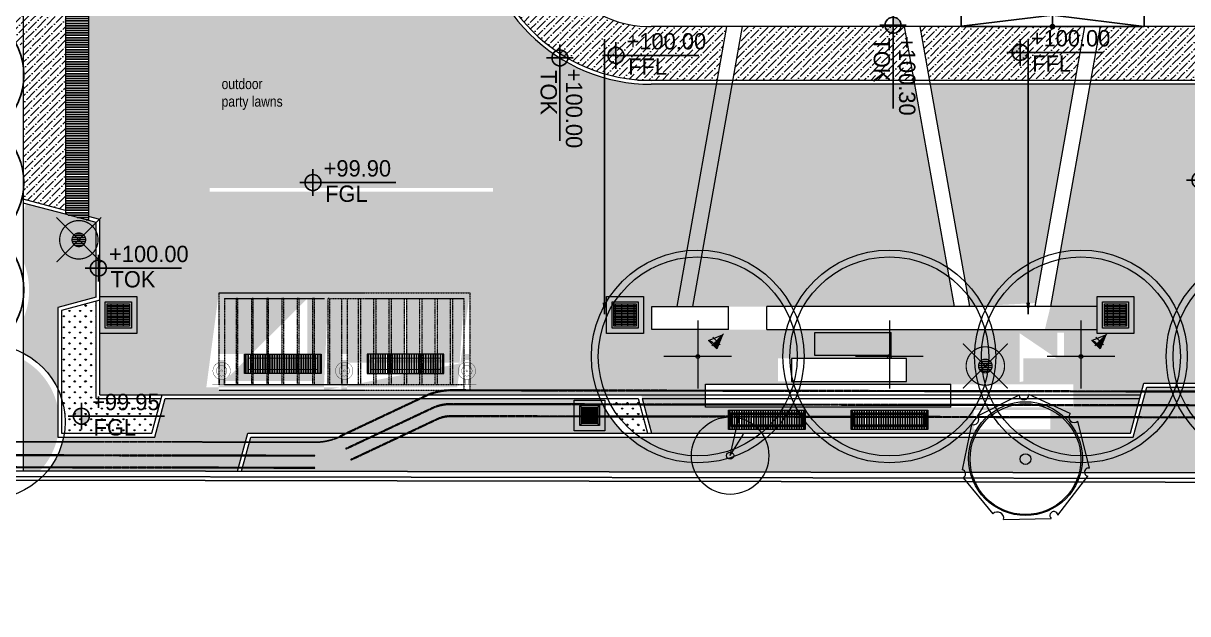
# Model space of a CAD drawing. Header units: millimetres. Extents: x 7964926 to 16080295, y -6277184 to -2986664.
# Drawn here: x 8175355 to 8205747, y -3118443 to -3103046 of the extents above; entities that cross this region are included whole.
import ezdxf

# ---------------------------------------------------------------- set-up
doc = ezdxf.new("R2010")
doc.units = ezdxf.units.MM
doc.header["$LTSCALE"] = 2000
doc.header["$MEASUREMENT"] = 0
for name, pattern in [('( Hidden )', [0.375, 0.25, -0.125]), ('1', [0, 0, 0]), ('HIDDEN', [0.375, 0.25, -0.125])]:
    doc.linetypes.add(name, pattern=pattern)
for name, color, linetype in [('a-ele 1', 8, 'Continuous'), ('a-furniture', 37, 'Continuous'), ('a-hatch', 8, 'Continuous'), ('a-stair', 1, 'Continuous'), ('E-TRANCH', 8, 'Continuous'), ('L - proposed trees', 74, 'Continuous'), ('L-FL', 7, 'Continuous')]:
    doc.layers.add(name, color=color, linetype=linetype)
for name, color, linetype, lineweight in [('L - paving', 9, 'Continuous', 5), ('L- existing trees', 76, 'Continuous', 18), ('L-CHAMBERS', 50, 'Continuous', 5), ('L-compound wall', 7, 'Continuous', 20), ('L-ELE 2', 30, 'Continuous', 15), ('L-ELE 4', 27, 'Continuous', 9), ('L-HIDDEN', 5, 'HIDDEN', 9), ('L-lights', 213, 'Continuous', 0), ('L-Paver 400x400', 250, '1', 13), ('L-SHRUBS', 96, 'Continuous', 18), ('L-TEXT', 7, 'Continuous', 20), ('L-WALL-FINAL', 7, 'Continuous', 30)]:
    doc.layers.add(name, color=color, linetype=linetype, lineweight=lineweight)
doc.styles.add('Arial narrow', font='ARIALN.TTF')
doc.styles.add('Century Gothic', font='GOTHIC.TTF')
doc.styles.add('romans', font='romans.shx', dxfattribs={"width": 0.75})
doc.styles.get("Standard").update_dxf_attribs({"font": 'romans.shx', "width": 0.75})
doc.dimstyles.new('PS$ 200', dxfattribs={"dimscale": 0, "dimtxt": 400, "dimasz": 300, "dimexe": 25, "dimexo": 10, "dimgap": 25, "dimtad": 1, "dimdec": 0, "dimrnd": 25, "dimzin": 0, "dimdsep": 46, "dimtxsty": 'romans', "dimcen": 0.09, "dimclrd": 253, "dimclre": 253, "dimclrt": 4, "dimadec": 3, "dimazin": 0, "dimtfac": 1, "dimtdec": 0, "dimtix": 1, "dimtmove": 1, "dimatfit": 3, "dimfxl": 1, "dimtolj": 1, "dimtzin": 0, "dimarcsym": 0})
pattern_1 = [(90, (0.1326889004558325, -9.601470082998276e-06), (-141.4213562, 141.4213562), [37.5, -245.3427126]), (45, (0.1326889004558325, -9.601470082998276e-06), (-141.4213562373095, 141.4213562373095), [37.5, -162.5]), (135, (0.1326889004558325, -9.601470082998276e-06), (-141.4213562373095, -141.4213562373095), [37.5, -162.5])]

# ---------------------------------------------------------------- blocks, each defined once
blk = doc.blocks.new('tree4 cg')
at = {"layer": 'L- existing trees'}
for p, q in [((-1329.067826276645, 1981.527579635615), (-1329.067826276645, 998.3188794304151)), ((-838.266431314405, 1461.837152149645), (-1819.869221238885, 1461.837152149645))]:
    blk.add_line(p, q, dxfattribs=at)
for centre, radius in [((-1329.442290809937, 1462.50471057964), 1542.0534387819), ((-1329.442290809937, 1462.50471057964), 1442.0534387819), ((-1329.067826276645, 1461.837152149645), 28.0860773833156)]:
    blk.add_circle(centre, radius, dxfattribs=at)
blk = doc.blocks.new('ertrt')
at = {"layer": 'L- existing trees', "color": 76, "lineweight": 5, "ltscale": 100}
for q in [(0.06719780142966947, 0.2962237633664886), (0.1037855794874414, 0.168169773592127)]:
    blk.add_line((1.77635683940025e-15, 8.881784197001252e-16), q, dxfattribs=at)
blk.add_circle((1.77635683940025e-15, 8.881784197001252e-16), 0.3037500000000001, dxfattribs=at)
at = {"layer": 'L- existing trees', "color": 42, "lineweight": 5, "ltscale": 100}
blk.add_circle((1.77635683940025e-15, 8.881784197001252e-16), 0.02806585742770773, dxfattribs=at)
blk = doc.blocks.new('tr2')
at = {"layer": 'L- existing trees', "color": 76}
for p, q in [((401995.1970289661, 55147.29130964103), (400960.7006910057, 54626.40764649663)), ((403263.7816156529, 54690.18554446454), (402235.3745674741, 55163.25570736275)), ((400814.9449336002, 54421.02905581627), (400578.8632958847, 53295.43214612216)), ((403744.2692394703, 53336.94819632843), (403456.702750566, 54501.69001496939)), ((400607.1498323255, 53098.26813930003), (401347.3135216238, 52203.02335924048)), ((402961.9934744061, 52168.2400862447), (403708.2987558024, 53138.74957791744)), ((401612.4421090515, 52063.10235540897), (402793.8304704772, 52083.96132495875))]:
    blk.add_line(p, q, dxfattribs=at)
for centre, radius in [((402155.7963706033, 53573.99469096489), 1413.501170714967), ((402155.5959569322, 53561.46897274249), 1377.023323899355), ((402155.5959569322, 53561.46897274249), 133.1154807850538)]:
    blk.add_circle(centre, radius, dxfattribs=at)
for centre, radius, start, end in [((402115.1476864221, 55157.30134670249), 120.3664746858054, 184.7695974003759, 2.836446390651354), ((400862.2929687702, 54541.84291974862), 129.7606572298454, 248.5997663942221, 40.67641135799115), ((403367.6698393328, 54603.54144847011), 135.2788720903965, 140.1718574198862, 311.1576893533137), ((400565.1585601621, 53192.85839501139), 103.4880067171258, 293.9351704157939, 82.38978340410885), ((403723.2551257618, 53238.3983010356), 100.7652468098838, 77.96245338531429, 261.4649254273576), ((401457.9823566428, 52091.57089745164), 157.0642556686082, 349.5570884024449, 134.7976733560101), ((402861.5586874661, 52158.733162347), 100.8842023398118, 5.407643402265633, 227.8299614077352)]:
    blk.add_arc(centre, radius, start, end, dxfattribs=at)
blk = doc.blocks.new('tree14 pp')
at = {"layer": 'L - proposed trees', "ltscale": 2000}
for radius in [1275.302534825622, 143.4666385081149]:
    blk.add_circle((-1172.818588513415, 1330.713593520573), radius, dxfattribs=at)
blk = doc.blocks.new('CLUB HOUSE')
at = {"layer": 'a-ele 1', "linetype": 'HIDDEN', "ltscale": 1000}
for p, q in [((8222563.221855779, -3218767.365667228), (8222563.221855779, -3220267.365667223)), ((8227338.221855779, -3218767.365667212), (8227338.221855779, -3220267.365667212)), ((8222563.221855779, -3220267.365667223), (8227338.221855779, -3220267.365667223))]:
    blk.add_line(p, q, dxfattribs=at)
at = {"layer": 'a-stair'}
for p, q in [((8224945.006790006, -3219967.365667224), (8222495.108080599, -3220267.365667223)), ((8227338.221855779, -3220267.365667212), (8224945.006790006, -3219967.365667224)), ((8224945.006790006, -3220267.365667224), (8224945.006790006, -3219967.365667224))]:
    blk.add_line(p, q, dxfattribs=at)
at = {"layer": 'a-stair', "const_width": 75}
blk.add_lwpolyline([(8224912.530837364, -3220286.115667223, 1), (8224977.482742648, -3220248.615667224, 1)], format="xyb", close=True, dxfattribs=at)
blk = doc.blocks.new('finish lvl')
h = blk.add_hatch(color=256)
edge = h.paths.add_edge_path()
edge.add_ellipse((0.03779312691722225, 0.003030802937928456), major_axis=(-0.030468540123942, 0.030468540123942), ratio=0.9999999999984531, start_angle=-45.0000000000443, end_angle=45.00000000010281)
edge.add_line((-0.005295895751714852, 0.003030802937701083), (0.03779312691722236, 0.003030802937701083))
edge.add_line((0.03779312691722225, 0.003030802937928456), (0.03779312691722225, 0.04611982560686556))
edge = h.paths.add_edge_path()
edge.add_ellipse((0.03779312691722225, 0.003030802937928456), major_axis=(-0.030468540123909, 0.030468540123909), ratio=0.9999999999995983, start_angle=134.9999999999885, end_angle=224.999999999953)
edge.add_line((0.0808821495866141, 0.003030802938383204), (0.03779312691767689, 0.003030802938383204))
edge.add_line((0.03779312691722225, 0.003030802937928456), (0.03779312691722225, -0.04005821973088135))
for p, q in [((0.03779312691676751, 0.07484584072017242), (0.03779312691722225, -0.06878423484386076)), ((-0.03402191086343009, 0.00303080293815583), (0.4857257542894331, 0.003030802937473709))]:
    blk.add_line(p, q)
blk.add_ellipse((0.037793126917677, 0.00303080293815583), major_axis=(-0.030468540123953, 0.030468540123953), ratio=0.9999999999978331, start_param=1.570796326794534, end_param=7.85398163397412)
at = {"layer": 'L-FL'}
for tag, p in [('%%P0.00', (0.1256311287966128, 0.03566715156830469)), ('FIN.LVL.', (0.1074625354408454, -0.1030079454646966))]:
    blk.add_attdef(tag, p, '', height=0.08000000000000004, dxfattribs=at)
blk = doc.blocks.new('cb 1')
at = {"layer": 'L-Paver 400x400', "true_color": 0x636466}
h = blk.add_hatch(dxfattribs=at)
h.set_pattern_fill('GRATE', color=251, scale=1300)
h.set_pattern_definition([(0, (0, 0), (0, 40.625), []), (90, (0, 0), (-162.5, 9.950255243072245e-15), [])])
h.paths.add_polyline_path([(8080577.548487278, -3139539.649760513), (8079997.548487278, -3139539.649760513), (8079997.548487278, -3140119.649760513), (8080577.548487278, -3140119.649760513)])
at = {"layer": 'L-CHAMBERS', "color": 8}
blk.add_lwpolyline([(8079807.548487278, -3140309.649760513), (8080767.548487278, -3140309.649760513), (8080767.548487278, -3139349.649760513), (8079807.548487278, -3139349.649760513)], close=True, dxfattribs=at)
at = {"layer": 'L-CHAMBERS', "color": 37}
for points in [[(8079947.548487278, -3140169.649760513), (8080627.548487278, -3140169.649760513), (8080627.548487278, -3139489.649760513), (8079947.548487278, -3139489.649760513)], [(8079997.548487278, -3140119.649760513), (8080577.548487278, -3140119.649760513), (8080577.548487278, -3139539.649760513), (8079997.548487278, -3139539.649760513)]]:
    blk.add_lwpolyline(points, close=True, dxfattribs=at)
blk = doc.blocks.new('CHAMBERS')
at = {"layer": 'L-Paver 400x400', "true_color": 0x636466}
h = blk.add_hatch(dxfattribs=at)
h.set_pattern_fill('ANSI32', color=251, scale=135, angle=315)
h.set_pattern_definition([(0, (0.4799343226477504, 1.417475164402276), (1.4210854715202e-14, 50.62500000000001), []), (0, (17.35493429470807, -15.45752480719239), (1.4210854715202e-14, 50.62500000000001), [])])
h.paths.add_polyline_path([(7999084.227367846, -3148057.704323237), (7998664.227367677, -3148057.704323237), (7998664.227367676, -3148477.704323041), (7999084.227367845, -3148477.704323041)])
at = {"layer": 'L-CHAMBERS', "color": 42}
for points in [[(7999274.227367846, -3148667.704323237), (7998474.227367848, -3148667.704323237), (7998474.227367848, -3147867.704323237), (7999274.227367846, -3147867.704323237)], [(7999134.227367846, -3148527.704323237), (7998614.227367848, -3148527.704323237), (7998614.227367848, -3148007.704323237), (7999134.227367846, -3148007.704323237)], [(7999084.227367846, -3148477.704323237), (7998664.227367848, -3148477.704323237), (7998664.227367848, -3148057.704323237), (7999084.227367846, -3148057.704323237)]]:
    blk.add_lwpolyline(points, close=True, dxfattribs=at)
at = {"layer": 'L-Paver 400x400', "color": 251, "linetype": '( Hidden )', "ltscale": 0.005, "true_color": 0x636466}
for p, q in [((7998614.227367848, -3148007.704323238), (7999134.227367847, -3148527.704323237)), ((7998614.227367847, -3148527.704323237), (7999134.227367847, -3148007.704323237))]:
    blk.add_line(p, q, dxfattribs=at)
blk = doc.blocks.new('Up Down Lighter')
at = {"layer": 'L-lights', "const_width": 4.026690103451473}
for points in [[(62740.89469217345, 96469.9846014317, 1), (62587.55728684528, 96640.51634210645, 1)], [(62671.8928597761, 96546.72388473549, 1), (62656.55911924264, 96563.77705880298, 1)]]:
    blk.add_lwpolyline(points, format="xyb", close=True, dxfattribs=at)
blk.add_lwpolyline([(62710.2272111076, 96504.09094956673, 1), (62618.22476791077, 96606.40999397213, 1), (62710.2272111076, 96504.09094956706)], format="xyb", dxfattribs=at)
for points in [[(62641.29273102956, 96442.90090893999), (62641.29273102956, 96371.78440374228), (62687.15924798918, 96371.78440393113), (62687.15924798918, 96442.90090893999)], [(62787.52985281354, 96371.78440383708), (62540.92212620521, 96371.78440383708)]]:
    blk.add_lwpolyline(points, dxfattribs=at)
blk = doc.blocks.new('PL')
at = {"layer": 'L-lights'}
h = blk.add_hatch(dxfattribs=at)
h.set_pattern_fill('ANSI31', color=256, scale=32.5, style=0)
h.set_pattern_definition([(45, (5.943405767538934e-11, 1.438422714272747e-11), (-72.96458098368686, 72.96458098368687), [])])
edge = h.paths.add_edge_path()
edge.add_arc((-1.980708930204855e-10, -4.792233276873503e-11), 358.6952379030135, 89.65216382012761, 276.0669623147895)
edge.add_arc((-2.005542398819671e-10, -4.804645570288812e-11), 358.6952379030137, 276.0669623147899, 449.6521638201272)
at = {"layer": 'L-lights', "const_width": 65}
for points in [[(1.270153404675511e-09, -1658.684768646848), (1.270153404675511e-09, 1658.684768646877)], [(1658.676649893507, -2.17758473526645), (-1658.692887400218, -2.17758473526645)]]:
    blk.add_lwpolyline(points, dxfattribs=at)
for points in [[(6.123636782694438, 1008.676649893462, 1.057607136263516), (106.6097079497425, -1003.045588763812, 0.9455306849885294)], [(2.177584735642948, 358.6886279476718, 1.057607136266735), (37.91075155247358, -356.686204682835, 0.945530684985646)]]:
    blk.add_lwpolyline(points, format="xyb", close=True, dxfattribs=at)
blk = doc.blocks.new('Shrub uplighter')
h = blk.add_hatch()
h.set_pattern_fill('ANSI31', color=256, scale=344.25, style=0)
h.set_pattern_definition([(44.99999999999999, (-3501134.187699043, -320471.3522648592), (-30.42768867793362, 30.42768867793361), [])])
edge = h.paths.add_edge_path()
edge.add_arc((1744.763391786627, 4.282545072711552e-09), 876.1540613691562, 153.0888804992076, 180.0000000001304)
edge.add_line((868.609330417471, 2.288954013225171e-09), (27.40169122575753, 5.809119799884426e-11))
edge.add_line((27.40169122575742, 5.809119799884388e-11), (963.4883096059559, 396.5541390786807))
for points in [[(-66.92863081881771, -1.823646492346899e-10), (1057.818631651814, 2.342421746717416e-09)], [(608.3609599826362, -354.7086354467119), (608.3609599826362, 354.7086354491955)], [(963.4883096078796, -399.2678857814941), (963.4883096059559, 396.554139078832)]]:
    blk.add_lwpolyline(points)
blk.add_lwpolyline([(27.40169122575742, 5.809119799884389e-11), (963.4883096065972, 396.5541390789522), (963.4883096078796, -399.2678857816143)], close=True)
blk.add_arc((1744.763391786627, 4.282726276050324e-09), 876.1540613691557, 153.0888804991918, 206.9111195010852)

msp = doc.modelspace()

# ---------------------------------------------------------------- hatches: boundary and pattern name
at = {"layer": 'a-hatch'}
h = msp.add_hatch(dxfattribs=at)
h.set_pattern_fill('ANSI31', color=8, scale=500, angle=-45.00000000000001)
h.set_pattern_definition([(360, (11327940.34828557, 5022452.947272865), (2.213920477840794e-14, 62.5), [])])
h.paths.add_polyline_path([(8176455.38182855, -3101074.5858269), (8176455.38182855, -3108027.832516614), (8177055.381828552, -3108188.602032071), (8177055.38182855, -3100913.816311444)])
h = msp.add_hatch(dxfattribs=at)
h.set_pattern_fill('ANSI31', color=8, scale=500, angle=45)
h.set_pattern_definition([(90, (54916.19533394277, 39208.9130957094), (-62.5, 1.06581410364015e-14), [])])
h.paths.add_polyline_path([(8181132.744638879, -3112176.053361309), (8183132.744638879, -3112176.053361309), (8183132.744638879, -3111676.053361309), (8181132.744638879, -3111676.053361309)])
h = msp.add_hatch(dxfattribs=at)
h.set_pattern_fill('ANSI31', color=8, scale=500, angle=45)
h.set_pattern_definition([(90, (58116.19533394277, 39208.9130957094), (-62.5, 1.06581410364015e-14), [])])
h.paths.add_polyline_path([(8184332.744638879, -3112176.053361309), (8186332.744638879, -3112176.053361309), (8186332.744638879, -3111676.053361309), (8184332.744638879, -3111676.053361309)])
h = msp.add_hatch(dxfattribs=at)
h.set_pattern_fill('ANSI31', color=8, scale=500, angle=45)
h.set_pattern_definition([(90, (67543.90235054214, 37749.84798341012), (-62.5, 1.06581410364015e-14), [])])
h.paths.add_polyline_path([(8193760.451655479, -3113635.118473609), (8195760.451655479, -3113635.118473609), (8195760.451655479, -3113135.118473609), (8193760.451655479, -3113135.118473609)])
h = msp.add_hatch(dxfattribs=at)
h.set_pattern_fill('ANSI31', color=8, scale=500, angle=45)
h.set_pattern_definition([(90, (70743.90235054214, 37749.84798341012), (-62.5, 1.06581410364015e-14), [])])
h.paths.add_polyline_path([(8196960.451655479, -3113635.118473609), (8198960.451655479, -3113635.118473609), (8198960.451655479, -3113135.118473609), (8196960.451655479, -3113135.118473609)])
at = {"layer": 'L - paving'}
h = msp.add_hatch(dxfattribs=at)
h.set_pattern_fill('ANSI36', color=37, scale=1000)
h.set_pattern_definition([(45, (0.1326889004558325, -9.601470082998276e-06), (66.29126073623884, 243.0679560328757), [312.5, -62.5, 0, -62.5])])
edge = h.paths.add_edge_path()
edge.add_line((8188746.909557495, -3100153.136749207), (8188746.909557496, -3098477.335710909))
edge.add_line((8188746.909557497, -3098477.33571091), (8187346.909557498, -3098477.33571091))
edge.add_line((8187346.909557499, -3098477.33571091), (8187346.909557497, -3100135.154222928))
edge.add_arc((8191746.909557495, -3100135.154222933), 4400, 179.9999999999333, 270.0000309019005)
edge.add_line((8191746.911930591, -3104535.154222933), (8193464.465583718, -3104535.153296588))
edge.add_line((8193464.465583719, -3104535.153296587), (8193714.655300653, -3103128.440115636))
edge.add_line((8193714.655300653, -3103128.440115636), (8191746.849095762, -3103133.510501121))
edge.add_arc((8191746.845358539, -3100133.510501124), 2999.999999999534, 180.3748364014145, 270.00007137569025, ccw=False)
h = msp.add_hatch(dxfattribs=at)
h.set_pattern_fill('ANSI36', color=256, scale=1000)
h.set_pattern_definition([(45, (0.2591901458799839, 0.0002133408561348915), (66.29126073623884, 243.0679560328757), [312.5, -62.5, 0, -62.5])])
h.paths.add_polyline_path([(8170336.253626464, -3102409.965068453), (8170336.253626466, -3103609.965068459), (8175355.381828494, -3103609.965068462), (8175355.381828554, -3107629.560786898), (8176455.381828548, -3107924.30489857), (8176455.38182855, -3101178.113444948), (8175355.381828552, -3101472.857556618), (8175355.381828554, -3102409.965068453)])
h = msp.add_hatch(dxfattribs=at)
h.set_pattern_fill('ANSI36', color=37, scale=1000)
h.set_pattern_definition([(45, (3250.98385726288, -21112.888191042), (66.29126073623884, 243.0679560328757), [312.5, -62.5, 0, -62.5])])
h.paths.add_polyline_path([(8198349.899126731, -3103133.509624635), (8194149.441153888, -3103133.510501132), (8193870.74278591, -3104535.153077465), (8198599.186874013, -3104535.151403713)])
h = msp.add_hatch(dxfattribs=at)
h.set_pattern_fill('ANSI36', color=37, scale=1000)
h.set_pattern_definition([(45, (4700.768463132903, -21112.88653262937), (66.29126073623884, 243.0679560328757), [312.5, -62.5, 0, -62.5])])
h.paths.add_polyline_path([(8203049.900799189, -3103133.507966223), (8198756.176445838, -3103133.510501121), (8199005.463842375, -3104535.150308105), (8202807.73002878, -3104535.148257392)])
h = msp.add_hatch(dxfattribs=at)
h.set_pattern_fill('ANSI36', color=37, scale=1000)
h.set_pattern_definition([(45, (12650.98364351224, -21112.88312124694), (66.29126073623884, 243.0679560328757), [312.5, -62.5, 0, -62.5])])
h.paths.add_polyline_path([(8207749.898912981, -3103133.504554841), (8203456.1784252, -3103133.510501121), (8203214.007242924, -3104535.148038271), (8207999.186660262, -3104535.146333917)])
at = {"layer": 'L-SHRUBS', "true_color": 0x58ba48}
h = msp.add_hatch(dxfattribs=at)
h.set_pattern_fill('GRASS', color=85, scale=500)
h.set_pattern_definition([(90, (0, 0), (-353.5533905, 353.5533905), [93.75, -613.3567814999999]), (45, (0, 0), (-353.5533905932738, 353.5533905932738), [93.75, -406.25]), (135, (0, 0), (-353.5533905932738, -353.5533905932737), [93.75, -406.25])])
edge = h.paths.add_edge_path()
edge.add_line((8187246.909557495, -3100135.154222927), (8187246.909557497, -3098477.335710909))
edge.add_line((8187246.909557499, -3098477.33571091), (8181946.909557497, -3098477.335710911))
edge.add_line((8181946.909557495, -3098477.33571091), (8181946.909557503, -3092105.85831677))
edge.add_line((8181946.909557503, -3092105.858316771), (8176355.255327305, -3092105.858316766))
edge.add_line((8176355.255327307, -3092105.858316765), (8176355.255327307, -3093345.078489554))
edge.add_line((8176355.255327307, -3093345.078489554), (8177355.255327308, -3093613.02768199))
edge.add_line((8177355.255327307, -3093613.02768199), (8177355.255327306, -3099162.397911606))
edge.add_line((8177355.255327307, -3099162.397911605), (8177355.255327304, -3100936.959394699))
edge.add_line((8177355.255327303, -3100936.9593947), (8177055.38182855, -3101017.310256521))
edge.add_line((8177055.38182855, -3101017.310256521), (8177055.381828552, -3108085.07441403))
edge.add_line((8177055.381828552, -3108085.07441403), (8177355.381828551, -3108165.459171759))
edge.add_line((8177355.38182855, -3108165.45917176), (8177355.381828553, -3112735.118362139))
edge.add_line((8177355.381828554, -3112735.118362138), (8191483.451933892, -3112735.118362138))
edge.add_line((8191483.451933891, -3112735.118362138), (8191751.40115619, -3113735.118473609))
edge.add_line((8191751.401156191, -3113735.118473609), (8204251.337875691, -3113735.118473609))
edge.add_line((8204251.33787569, -3113735.118473609), (8204599.671825859, -3112435.118473608))
edge.add_line((8204599.67182586, -3112435.118473607), (8206670.224186679, -3112435.118473607))
edge.add_line((8206670.224186679, -3112435.118473607), (8207018.98899177, -3111133.510501123))
edge.add_line((8207018.988991771, -3111133.510501123), (8229941.264929717, -3111133.510501122))
edge.add_line((8229941.264929716, -3111133.510501123), (8229941.264929716, -3104635.133623195))
edge.add_line((8229941.264929716, -3104635.133623195), (8208423.249066656, -3104635.145228719))
edge.add_line((8208423.249066656, -3104635.145228718), (8209454.799119796, -3110435.118473605))
edge.add_line((8209454.799119797, -3111133.510501123), (8217763.322613708, -3111133.510501125))
edge.add_line((8217763.322613707, -3110435.118473607), (8217763.322613706, -3111035.118473607))
edge.add_line((8217763.322613705, -3111035.118473607), (8191808.5, -3111035.118473602))
edge.add_line((8191761.057168547, -3111035.118473602), (8191761.057168548, -3110435.118473602))
edge.add_line((8191761.057168547, -3110435.118473602), (8199648.520249949, -3110435.118473603))
edge.add_line((8199648.520249948, -3110435.118473603), (8198616.972127144, -3104635.150517635))
edge.add_line((8198616.972127145, -3104635.150517634), (8191746.911984526, -3104635.154222932))
edge.add_arc((8191746.909557496, -3100135.154222933), 4500.000000000189, 179.9999999999348, 270.0000309018865, ccw=False)
edge = h.paths.add_edge_path(flags=16)
edge.add_line((8187007.744638879, -3110072.618362141), (8187007.744638878, -3112622.61836214))
edge.add_line((8187007.744638879, -3112622.618362141), (8186857.74463888, -3112622.618362141))
edge.add_line((8186857.744638879, -3112622.618362141), (8180457.744638879, -3112622.61836214))
edge.add_line((8180457.744638879, -3112622.61836214), (8180457.744638879, -3112472.618362139))
edge.add_line((8180457.744638879, -3112472.618362139), (8180457.744638873, -3110072.61836214))
edge.add_line((8180133.60805387, -3112536.434457783), (8186683.608053876, -3112536.434457784))
edge = h.paths.add_edge_path(flags=16)
edge.add_line((8186857.744638879, -3111672.618362141), (8187007.74463888, -3111672.618362141))
edge.add_line((8187007.744638879, -3111672.618362141), (8187007.744638879, -3111822.618362141))
edge.add_line((8187007.744638879, -3111822.618362141), (8186857.744638878, -3111822.618362141))
edge.add_line((8186857.744638879, -3111822.618362141), (8186857.744638881, -3111895))
edge.add_line((8186857.744638881, -3111895), (8183807.74463888, -3111895))
edge.add_line((8183807.744638879, -3112472.618362139), (8183807.744638879, -3112622.61836214))
edge.add_line((8183807.744638879, -3112622.618362139), (8183657.744638879, -3112622.618362139))
edge.add_line((8183657.744638879, -3112622.618362139), (8183657.744638879, -3112472.618362138))
edge.add_line((8183657.744638879, -3112472.618362139), (8180607.744638879, -3112472.618362139))
edge.add_line((8180607.744638879, -3112472.618362139), (8180607.744638878, -3111822.61836214))
edge.add_line((8180607.744638879, -3111822.618362139), (8180457.74463888, -3111822.618362139))
edge.add_line((8180457.744638879, -3111822.618362139), (8180457.744638879, -3111672.618362139))
edge.add_line((8180457.744638879, -3111672.618362139), (8180607.744638877, -3111672.618362139))
edge.add_line((8182769.500000002, -3111672.618362139), (8182769.499999999, -3110222.618362139))
edge.add_line((8180607.744638875, -3112373.5), (8182957.744638877, -3112373.5))
edge.add_line((8182957.744638877, -3112373.5), (8182957.744638879, -3111676.053361309))
edge.add_line((8182957.744638879, -3111676.053361309), (8183132.74463888, -3111676.053361309))
edge.add_line((8183132.744638879, -3111676.053361309), (8183132.744638879, -3112176.053361309))
edge.add_line((8183132.744638879, -3112176.053361309), (8182957.744638879, -3112176.053361309))
edge.add_line((8182957.744638879, -3112176.053361309), (8182957.744638879, -3112472.618362138))
edge.add_line((8182957.744638879, -3112472.618362139), (8183307.744638879, -3112472.618362139))
edge.add_line((8183307.744638879, -3112472.618362139), (8183307.744638876, -3110222.618362138))
edge.add_line((8183198.915766737, -3112612.936511421), (8183248.915766737, -3112612.936511421))
edge.add_line((8183248.915766737, -3112612.936511421), (8186744.5, -3111918))
edge.add_line((8186744.5, -3111918), (8186857.744638875, -3110222.618362139))
edge.add_line((8186857.744638875, -3110222.618362139), (8186857.744638879, -3111672.61836214))
h.paths.add_polyline_path([(8185307.744638883, -3110222.618362139), (8185357.744638883, -3110222.618362139), (8185357.744638881, -3111676.053361309), (8185707.744638881, -3111676.053361309), (8185707.744638883, -3110222.618362139), (8185757.744638883, -3110222.618362139), (8185757.744638881, -3111676.053361309), (8186107.744638881, -3111676.053361309), (8186107.744638883, -3110222.618362139), (8186157.744638883, -3110222.618362139), (8186157.744638881, -3111676.053361309), (8186332.744638879, -3111676.053361309), (8186332.744638879, -3111815.5), (8184332.744638879, -3111815.5), (8184332.744638879, -3111676.053361309), (8184507.744638881, -3111676.053361309), (8184507.744638883, -3112176.053361309), (8184557.744638883, -3112176.053361309), (8184557.744638881, -3111676.053361309), (8184907.744638881, -3111676.053361309), (8184907.744638883, -3111910.5), (8184957.744638883, -3111910.5), (8184957.744638881, -3111676.053361309), (8185307.744638881, -3111676.053361309)], flags=16)
h.paths.add_polyline_path([(8183807.744638879, -3112472.618362139), (8183807.744638879, -3112622.618362141), (8183657.744638879, -3112622.618362141), (8183657.744638879, -3112472.618362141), (8183657.744638879, -3111672.618362139), (8183807.744638879, -3111672.618362139), (8183807.744638879, -3111822.618362139)], flags=0)
h.paths.add_polyline_path([(8183807.744638881, -3111822.618362141), (8183657.744638879, -3111822.618362141), (8183657.744638879, -3111672.618362141), (8183807.744638879, -3111672.618362141)], flags=16)
h.paths.add_polyline_path([(8193157.580697251, -3112460.118473608), (8202763.322613707, -3112460.118473609), (8202763.322613707, -3113060.118473609), (8193157.580697251, -3113060.118473609)], flags=16)
edge = h.paths.add_edge_path(flags=16)
edge.add_line((8195057.203030944, -3111785.118473609), (8198404.069175908, -3111785.118473611))
edge.add_line((8198404.069175908, -3111785.118473611), (8198404.069175907, -3112385.118473611))
edge.add_line((8198312.5, -3112385.118473611), (8195057.203030944, -3112385.118473609))
edge.add_line((8195057.203030944, -3112385.118473609), (8195057.203030945, -3111785.118473609))
h.paths.add_polyline_path([(8193760.451655479, -3113135.118473609), (8195760.451655479, -3113135.118473609), (8195760.451655479, -3113635.118473609), (8193760.451655479, -3113635.118473609)], flags=16)
edge = h.paths.add_edge_path(flags=16)
edge.add_line((8198517.449485235, -3111110.118473609), (8202517.449485235, -3111110.118473609))
edge.add_line((8202517.449485235, -3111110.118473609), (8202517.449485234, -3111710.118473609))
edge.add_line((8202517.449485233, -3111710.118473609), (8202345, -3111710.118473609))
edge.add_line((8202345, -3111710.118473609), (8202345.000000001, -3111110.118473609))
h.paths.add_polyline_path([(8196960.451655479, -3113135.118473609), (8198960.451655479, -3113135.118473609), (8198960.451655479, -3113635.118473609), (8196960.451655479, -3113635.118473609)], flags=16)
edge = h.paths.add_edge_path(flags=16)
edge.add_line((8202330.5, -3111785.118473609), (8201457.203030944, -3111785.118473609))
edge.add_line((8201457.203030944, -3111785.118473609), (8201457.203030943, -3112385.118473609))
edge.add_line((8201457.203030944, -3112385.118473609), (8201357.437657885, -3112401.908615074))
edge.add_line((8201357.437657885, -3112401.908615074), (8201357.437657886, -3111126.5))
h.paths.add_polyline_path([(8200160.451655479, -3113135.118473609), (8202160.451655479, -3113135.118473609), (8202160.451655479, -3113635.118473609), (8200160.451655479, -3113635.118473609)], flags=16)
h.paths.add_polyline_path([(8199023.249251392, -3104635.150298513), (8200054.797413168, -3110435.118473603), (8201775.123957087, -3110341.059051636), (8202789.944599287, -3104635.148266985)], flags=17)
edge = h.paths.add_edge_path(flags=17)
edge.add_line((8208016.971930457, -3104635.14544784), (8203196.22181343, -3104635.148047863))
edge.add_line((8203196.221813429, -3104635.148047863), (8202164.672261689, -3110435.118473605))
edge.add_line((8202017.852777851, -3111035.6055412), (8208901.702460785, -3111035.6055412))
edge.add_line((8209048.521944623, -3110435.118473605), (8208016.971930456, -3104635.14544784))
h.paths.add_polyline_path([(8249141.264917035, -3104635.123267869), (8231341.264929716, -3104635.13286812), (8231341.264929716, -3111133.510501123), (8249141.264917035, -3111133.510501122)])
edge = h.paths.add_edge_path()
edge.add_line((8254621.913808862, -3104635.120311936), (8250541.264917036, -3104635.122512792))
edge.add_line((8250541.264917035, -3104635.122512792), (8250541.264917035, -3111133.510501122))
edge.add_line((8250541.264917035, -3111133.510501122), (8251255.552643685, -3111133.510501123))
edge.add_arc((8251255.552643688, -3120133.510501119), 8999.999999996275, 68.37652565635852, 90.00000000001779, ccw=False)
edge.add_arc((8257888.650842117, -3103400.249961408), 9000.000000000084, 248.376525656343, 381.5835566942982)
edge.add_arc((8274626.528562877, -3096778.811340923), 8999.999999999656, 188.184868324469, 201.5835566943058, ccw=False)
edge.add_line((8265718.203783788, -3098060.119122152), (8259121.911381833, -3098060.119122152))
edge.add_line((8259121.911381833, -3098060.119122152), (8259121.911381833, -3100135.120311937))
edge.add_arc((8254621.911381833, -3100135.120311937), 4500, -89.99996909811352, 5.9117155615240335e-12, ccw=False)
h.paths.add_polyline_path([(8180222.080938227, -3107432.907010571), (8187613.277403217, -3107432.907010571), (8187613.277403217, -3107345.500009601), (8180222.080938227, -3107345.500009601)], flags=16)
h.paths.add_polyline_path([(8216054.584043596, -3108284.292406362), (8216241.877170455, -3108284.292406362), (8216241.877170455, -3104815.12177414), (8216054.584043596, -3104815.12177414)], flags=16)
at = {"layer": 'L-SHRUBS'}
h = msp.add_hatch(dxfattribs=at)
h.set_pattern_fill('GRASS', color=256, scale=200)
h.set_pattern_definition(pattern_1)
h.paths.add_polyline_path([(8177255.38182855, -3108242.191870558), (8176455.38182855, -3108027.83251661), (8175426.281839076, -3107752.086005504, -0.02732942354087379), (8175355.381828554, -3107946.427351418), (8175355.381828554, -3109258.364316476, -0.1014617992456116), (8175508.184629481, -3110003.619053341, -0.1014617992456116), (8175355.381828554, -3110748.873790205), (8175355.381828554, -3111644.930837148, -0.1650517637354186), (8176255.381828554, -3112580.731470357), (8176255.381828554, -3110457.141800334), (8177255.38182855, -3110189.192607905)])
h.paths.add_polyline_path([(8175355.381828554, -3111818.220241238), (8175355.381828554, -3114715.462097922), (8175789.60381303, -3114716.179754274, 0.1378193253553047), (8176255.381828554, -3113819.343921916), (8176255.381828554, -3113058.462488587, 0.2145247736629783)])
h.paths.add_polyline_path([(8181214.088121563, -3113735.118473609), (8191036.322011912, -3113735.118473609, -0.09964121520340462), (8190411.867768396, -3112835.118362139), (8179058.770042665, -3112835.118362143), (8178790.820850231, -3113835.118362137), (8176407.484469216, -3113835.118362137, -0.1224252410903733), (8175991.411474781, -3114716.513290012), (8180948.928733859, -3114724.706780613)])
h = msp.add_hatch(dxfattribs=at)
h.set_pattern_fill('GRASS', color=256, scale=200)
h.set_pattern_definition(pattern_1)
h.paths.add_polyline_path([(8177255.38182855, -3110292.720225948), (8176355.381828554, -3110533.874499135), (8176355.381828552, -3112838.324742591, -0.07560751236653689), (8176446.72045251, -3113438.903205251, -0.03680664359461237), (8176424.885500653, -3113735.118362137), (8178714.088151433, -3113735.118362137), (8178955.242424622, -3112835.118362143), (8177255.381828552, -3112835.118362143)])
h = msp.add_hatch(dxfattribs=at)
h.set_pattern_fill('GRASS', color=256, scale=200)
h.set_pattern_definition(pattern_1)
h.paths.add_polyline_path([(8204328.070574488, -3113835.118473609), (8181290.820850234, -3113835.118473609), (8181052.410582788, -3114724.877593269), (8206045.616766989, -3114766.185098642), (8206375.480075, -3113535.118473605), (8217131.53339405, -3113535.118473603), (8216863.584201619, -3112535.118473607), (8204676.404524654, -3112535.118473612)])
h = msp.add_hatch(dxfattribs=at)
h.set_pattern_fill('GRASS', color=256, scale=200)
h.set_pattern_definition(pattern_1)
h.paths.add_polyline_path([(8191406.719235092, -3112835.118362138), (8190609.24704515, -3112835.118362139, 0.1110120744494156), (8191306.650024325, -3113735.118473609), (8191647.873538151, -3113735.118473609)])

# ---------------------------------------------------------------- linework, layer by layer
at = {"layer": 'E-TRANCH', "linetype": 'HIDDEN', "ltscale": 0.005}
for points in [[(8174561.829853769, -3113956.397090505), (8182977.89874562, -3113970.306866917, 0.1108920440560301), (8183619.437070811, -3113827.365790297), (8185875.09960701, -3112765.139229541, -0.1108920440561221), (8186510.222549643, -3112623.627563532), (8269440.517894798, -3112760.691764446)], [(8183616.093690317, -3113812.360244145), (8185868.709015874, -3112751.56866226, -0.1108920440560301), (8186510.247341066, -3112608.627585639), (8269440.54268622, -3112745.691786553)], [(8183769.467893471, -3114138.053892614), (8186022.083219028, -3113077.262310729, -0.1108920440561392), (8186509.65234686, -3112968.627092345), (8269439.947692021, -3113105.691293259)], [(8183775.858485297, -3114151.62446136), (8186028.473810854, -3113090.832879475, -0.110892044056142), (8186509.627555435, -3112983.627071857), (8269439.922900596, -3113120.691272771)], [(8183903.670321828, -3114423.035836292), (8186156.285647385, -3113362.244254407, -0.110892044056365), (8186509.131726927, -3113283.626662113), (8269439.427072094, -3113420.690863027)], [(8183910.060913654, -3114436.606405038), (8186162.676239211, -3113375.814823153, -0.1108920440564758), (8186509.106935502, -3113298.626641626), (8269439.402280669, -3113435.69084254)]]:
    msp.add_lwpolyline(points, format="xyb", dxfattribs=at)
for points in [[(8174561.829853769, -3114301.39756171), (8182973.978064406, -3114315.300857018)], [(8174561.829853769, -3114316.397582197), (8182973.95331146, -3114330.300836594)], [(8174561.829853768, -3114616.397991941), (8182973.458847078, -3114630.300429105)], [(8174561.829853769, -3114631.398012428), (8182973.434110706, -3114645.300408708)]]:
    msp.add_lwpolyline(points, dxfattribs=at)
at = {"layer": 'L-compound wall', "color": 7, "lineweight": 25}
for p, q in [((8174850.622050751, -3114714.627860888), (8269166.853645169, -3114870.50813657)), ((8174997.482449672, -3114864.870787915), (8269166.85364517, -3115020.508341436))]:
    msp.add_line(p, q, dxfattribs=at)
at = {"layer": 'L-compound wall', "lineweight": 25}
msp.add_lwpolyline([(8175893.586245873, -3077164.374301981), (7980862.945159239, -3077508.090668121), (7978305.124828079, -3097896.607832287), (7976331.01029449, -3114636.526972916), (7971810.414036102, -3151672.070342278), (7992932.742771153, -3151954.453417468), (8024764.788228069, -3151685.265464583), (8063758.699941444, -3151406.280851228), (8108734.296880024, -3151866.177734863), (8174286.973501227, -3153236.992930519), (8175095.256693388, -3114965.032729664), (8270296.784206889, -3115122.376169953), (8270280.009804663, -3116338.856435483), (8274728.881882717, -3116451.333088821), (8275279.372631292, -3076529.724445269), (8270829.795642485, -3076468.367926075)], close=True, dxfattribs=at)
msp.add_lwpolyline([(8270829.928331669, -3076468.36793568), (8270829.928331386, -3076468.367935676), (8175893.718934774, -3077164.374311582), (7980863.07784814, -3077508.090677722), (7978305.25751698, -3097896.607841888), (7976331.142983392, -3114636.526982518), (7971810.546725001, -3151672.070351879), (7992932.875460055, -3151954.45342707), (8024764.920916971, -3151685.265474184), (8063758.832630344, -3151406.280860829), (8108734.429568924, -3151866.177744464), (8174287.106190126, -3153236.992940121), (8175095.389382288, -3114965.032739266), (8270296.916895788, -3115122.376179554), (8270280.142493565, -3116338.856445082)], dxfattribs=at)
at = {"layer": 'L-ELE 2'}
for p, q in [((8177055.38182855, -3100913.816311444), (8177055.381828552, -3108188.602032071)), ((8176455.38182855, -3101074.5858269), (8176455.38182855, -3108027.83251661)), ((8175355.381828554, -3101472.857556618), (8175355.381828554, -3114715.461881914)), ((8229941.201679096, -3104635.133623228), (8191746.911984526, -3104635.154222933)), ((8176455.381828548, -3107924.30489857), (8175355.381828552, -3107629.560786898)), ((8176455.38182855, -3108027.832516613), (8175355.381828552, -3107733.088404942)), ((8177255.38182855, -3108242.191870557), (8176455.38182855, -3108027.83251661)), ((8177355.38182855, -3108165.459171759), (8177055.38182855, -3108085.074414029)), ((8177355.381828554, -3112735.118362138), (8177355.38182855, -3108165.459171759)), ((8177255.38182855, -3110189.192607905), (8177255.38182855, -3108242.191870556)), ((8177255.38182855, -3110189.192607905), (8177255.38182855, -3109292.720225948)), ((8177255.38182855, -3110189.192607905), (8176255.381828554, -3110457.141800334)), ((8177355.38182855, -3110265.925306705), (8176355.381828554, -3110533.874499135)), ((8177255.381828552, -3112835.118362144), (8177255.38182855, -3110292.720225948)), ((8176255.381828554, -3110457.141800334), (8176255.381828554, -3113835.118362137)), ((8176355.381828554, -3110533.874499134), (8176355.38182855, -3113735.118362137)), ((8193758.986826503, -3111035.118473602), (8193758.986826503, -3110435.118473602)), ((8198008.998833865, -3111710.118473609), (8198008.998833865, -3111110.118473609)), ((8193157.580697251, -3113060.118473609), (8193157.580697251, -3112460.118473608)), ((8193157.580697251, -3113060.118473609), (8193157.580697251, -3112460.118473608)), ((8199563.322613707, -3113060.118473609), (8199563.322613707, -3112460.118473608)), ((8204251.33787569, -3113735.118473609), (8204599.67182586, -3112435.118473607)), ((8204599.67182586, -3112435.118473607), (8216940.316900417, -3112435.118473607)), ((8177355.381828554, -3112735.118362138), (8204519.287097998, -3112735.118362137)), ((8178714.088151433, -3113735.118362137), (8178982.037343867, -3112735.118362138)), ((8204328.070574488, -3113835.118473608), (8204676.404524654, -3112535.118473612)), ((8204676.404524654, -3112535.118473611), (8216863.584201619, -3112535.118473607)), ((8177255.38182855, -3112835.118362143), (8178955.242424626, -3112835.118362143)), ((8178790.820850231, -3113835.118362137), (8179058.770042665, -3112835.118362137)), ((8179058.770042665, -3112835.118362143), (8191406.719235092, -3112835.118362138)), ((8179058.770042665, -3112835.118362143), (8191406.719235092, -3112835.118362137)), ((8191406.719235092, -3112835.118362138), (8191647.873508282, -3113735.118362137)), ((8191510.246853136, -3112835.118362138), (8191751.401126321, -3113735.118362137)), ((8191510.246853136, -3112835.118362137), (8204492.492178753, -3112835.118362133)), ((8176255.381828554, -3113835.118362137), (8178790.820850231, -3113835.118362137)), ((8176355.381828554, -3113735.118362137), (8178714.088151436, -3113735.118362137)), ((8180948.928791713, -3114724.706564699), (8181214.088151433, -3113735.118362137)), ((8181052.410582788, -3114724.877593269), (8181290.820850234, -3113835.118362137)), ((8181214.024900811, -3113735.118473609), (8204251.337875692, -3113735.118473609)), ((8181290.757599611, -3113835.118473609), (8204328.070574488, -3113835.118473609))]:
    msp.add_line(p, q, dxfattribs=at)
for p, q in [((8191761.057168547, -3111035.118473602), (8191761.057168547, -3110435.118473602)), ((8194760.45165548, -3111035.118473602), (8194760.45165548, -3110435.118473602)), ((8196011.069175909, -3111710.118473609), (8196011.069175909, -3111110.118473609))]:
    msp.add_line(p, q, dxfattribs=at).dxf.unprotected_set("ltscale", 0)
for points in [[(8191761.057168547, -3110435.118473602), (8193758.986826503, -3110435.118473602)], [(8196011.069175909, -3111110.118473609), (8198008.998833865, -3111110.118473609)], [(8193157.580697251, -3112460.118473608), (8199563.322613707, -3112460.118473609)], [(8199563.322613707, -3113060.118473609), (8193157.580697251, -3113060.118473609)]]:
    msp.add_lwpolyline(points, dxfattribs=at)
for points in [[(8203381.264929716, -3110435.118473604), (8194760.45165548, -3110435.118473602)], [(8193758.986826503, -3111035.118473602), (8191761.057168547, -3111035.118473602)], [(8194760.45165548, -3111035.118473602), (8203381.264929716, -3111035.118473604)], [(8198008.998833865, -3111710.118473609), (8196011.069175909, -3111710.118473609)]]:
    msp.add_lwpolyline(points, dxfattribs=at).dxf.unprotected_set("ltscale", 0)
for points in [[(8181132.744638882, -3112176.053361309), (8181132.744638882, -3111676.053361309), (8183132.744638882, -3111676.053361309), (8183132.744638882, -3112176.053361309)], [(8186332.744638882, -3112176.053361309), (8186332.744638882, -3111676.053361309), (8184332.744638882, -3111676.053361309), (8184332.744638882, -3112176.053361309)], [(8198404.069175908, -3112385.118473611), (8198404.069175909, -3111785.118473611), (8195404.069175909, -3111785.118473609), (8195404.069175908, -3112385.118473609)], [(8193760.451655479, -3113635.118473609), (8193760.451655479, -3113135.118473609), (8195760.451655479, -3113135.118473609), (8195760.451655479, -3113635.118473609)], [(8196960.451655479, -3113635.118473609), (8196960.451655479, -3113135.118473609), (8198960.451655479, -3113135.118473609), (8198960.451655479, -3113635.118473609)]]:
    msp.add_lwpolyline(points, close=True, dxfattribs=at).dxf.unprotected_set("ltscale", 0)
msp.add_arc((8191746.909557495, -3100135.154222933), 4500, 180, 270.0000308959338, dxfattribs=at)
at = {"layer": 'L-ELE 4'}
for p, q in [((8209241.201689661, -3103133.510501121), (8191746.841547139, -3103133.510501121)), ((8193713.75351177, -3103133.510501121), (8192415.132544439, -3110435.118473605)), ((8194120.03067499, -3103133.510501121), (8192821.409707658, -3110435.118473604)), ((8198349.899282619, -3103133.510501121), (8199648.520249948, -3110435.118473604)), ((8198756.176445838, -3103133.510501121), (8200054.797413168, -3110435.118473605)), ((8203057.017299758, -3103133.510501121), (8201758.395086516, -3110435.118473605)), ((8203463.29447493, -3103133.510501121), (8202164.672261689, -3110435.118473605)), ((8230041.201679096, -3104535.133569295), (8191387.417335734, -3104535.154416822))]:
    msp.add_line(p, q, dxfattribs=at)
for radius in [4400, 2998.356540355831]:
    msp.add_arc((8191746.909557495, -3100135.154222933), radius, 180, 270.0000308959338, dxfattribs=at)
at = {"layer": 'L-HIDDEN', "ltscale": 0.002}
for p, q in [((8180457.744638876, -3110072.61836214), (8180457.744638876, -3112472.618362139)), ((8180607.744638877, -3110222.618362144), (8180607.744638882, -3112472.618362139)), ((8183657.744638879, -3110222.618362141), (8183657.744638884, -3112472.618362139)), ((8183657.744638877, -3110222.618362144), (8183657.744638882, -3112472.618362139)), ((8183807.744638879, -3110222.618362141), (8183807.744638884, -3112472.618362139)), ((8183807.744638877, -3110222.618362144), (8183807.744638882, -3112472.618362139)), ((8186857.744638877, -3110222.618362145), (8186857.744638883, -3112622.618362141)), ((8187007.744638877, -3110222.618362145), (8187007.744638882, -3112622.618362141))]:
    msp.add_line(p, q, dxfattribs=at)
for points in [[(8180457.744638876, -3110072.61836214), (8187007.744638882, -3110072.618362141), (8187007.744638881, -3112622.618362141), (8180457.744638884, -3112622.61836214)], [(8180607.744638877, -3110222.618362139), (8183220.244638883, -3110222.618362139)], [(8183370.244638883, -3110222.618362139), (8186857.744638883, -3110222.618362139), (8186857.74463888, -3112472.618362139), (8180607.744638882, -3112472.618362139)], [(8180957.744638882, -3112472.618362139), (8180957.744638879, -3110222.618362139), (8180907.744638879, -3110222.618362139), (8180907.744638882, -3112472.618362139)], [(8181357.744638882, -3112472.618362139), (8181357.744638879, -3110222.618362139), (8181307.744638879, -3110222.618362139), (8181307.744638882, -3112472.618362139)], [(8181757.744638882, -3112472.618362139), (8181757.744638879, -3110222.618362139), (8181707.744638879, -3110222.618362139), (8181707.744638882, -3112472.618362139)], [(8182157.744638882, -3112472.618362139), (8182157.744638879, -3110222.618362139), (8182107.744638879, -3110222.618362139), (8182107.744638882, -3112472.618362139)], [(8182557.744638882, -3112472.618362139), (8182557.744638879, -3110222.618362138), (8182507.744638879, -3110222.618362138), (8182507.744638882, -3112472.618362139)], [(8182957.744638882, -3112472.618362139), (8182957.744638879, -3110222.618362138), (8182907.744638879, -3110222.618362138), (8182907.744638882, -3112472.618362139)], [(8183357.744638882, -3112472.618362139), (8183357.744638879, -3110222.618362138), (8183307.744638879, -3110222.618362138), (8183307.744638882, -3112472.618362139)], [(8184107.744638882, -3112472.618362139), (8184107.744638884, -3110222.618362138), (8184157.744638884, -3110222.618362138), (8184157.744638882, -3112472.618362139)], [(8184507.744638882, -3112472.618362139), (8184507.744638884, -3110222.618362138), (8184557.744638884, -3110222.618362138), (8184557.744638882, -3112472.618362139)], [(8184907.744638882, -3112472.618362139), (8184907.744638884, -3110222.618362138), (8184957.744638884, -3110222.618362138), (8184957.744638882, -3112472.618362139)], [(8185307.744638882, -3112472.618362139), (8185307.744638884, -3110222.618362139), (8185357.744638884, -3110222.618362139), (8185357.744638882, -3112472.618362139)], [(8185707.744638882, -3112472.618362139), (8185707.744638884, -3110222.618362139), (8185757.744638884, -3110222.618362139), (8185757.744638882, -3112472.618362139)], [(8186107.744638882, -3112472.618362139), (8186107.744638884, -3110222.618362139), (8186157.744638884, -3110222.618362139), (8186157.744638882, -3112472.618362139)], [(8186507.744638882, -3112472.618362139), (8186507.744638884, -3110222.618362139), (8186557.744638884, -3110222.618362139), (8186557.744638882, -3112472.618362139)]]:
    msp.add_lwpolyline(points, dxfattribs=at)
at = {"layer": 'L-lights', "linetype": 'HIDDEN', "ltscale": 0.003, "const_width": 25.65}
for points in [[(8181232.611949979, -3112076.053351708), (8183032.611949979, -3112076.053351708), (8183032.611949979, -3111776.053351708), (8181232.611949979, -3111776.053351708)], [(8184432.611949979, -3112076.053351708), (8186232.611949979, -3112076.053351708), (8186232.611949979, -3111776.053351708), (8184432.611949979, -3111776.053351708)]]:
    msp.add_lwpolyline(points, close=True, dxfattribs=at)
at = {"layer": 'L-lights', "linetype": 'HIDDEN', "ltscale": 0.002, "const_width": 25.65}
for points in [[(8193860.451655479, -3113535.118473609), (8195660.451655479, -3113535.118473609), (8195660.451655479, -3113235.118473609), (8193860.451655479, -3113235.118473609)], [(8197060.451655479, -3113535.118473609), (8198860.451655479, -3113535.118473609), (8198860.451655479, -3113235.118473609), (8197060.451655479, -3113235.118473609)]]:
    msp.add_lwpolyline(points, close=True, dxfattribs=at)
at = {"layer": 'L-WALL-FINAL', "color": 244, "true_color": 0x991b1e}
for points in [[(8193835.451655479, -3113560.118473609), (8193835.451655479, -3113210.118473609), (8195685.451655479, -3113210.118473609), (8195685.451655479, -3113560.118473609)], [(8197035.451655479, -3113560.118473609), (8197035.451655479, -3113210.118473609), (8198885.451655479, -3113210.118473609), (8198885.451655479, -3113560.118473609)]]:
    msp.add_lwpolyline(points, close=True, dxfattribs=at).dxf.unprotected_set("ltscale", 0)
at = {"layer": 'L-WALL-FINAL'}
for points in [[(8193860.451655479, -3113535.118473609), (8193860.451655479, -3113235.118473609), (8195660.451655479, -3113235.118473609), (8195660.451655479, -3113535.118473609)], [(8197060.451655479, -3113535.118473609), (8197060.451655479, -3113235.118473609), (8198860.451655479, -3113235.118473609), (8198860.451655479, -3113535.118473609)]]:
    msp.add_lwpolyline(points, close=True, dxfattribs=at).dxf.unprotected_set("ltscale", 0)

# ---------------------------------------------------------------- block references
at = {"layer": 'a-furniture'}
msp.add_blockref('CLUB HOUSE', (-22728.81137827225, 117133.8551660911), dxfattribs=at)
at = {"layer": 'L - proposed trees', "color": 1, "xscale": -1.377000000000001, "yscale": 1.377000000000001, "zscale": 1.377, "rotation": 149.9999999999999}
for p in [(8175929.195430603, -3103619.313216847), (8175929.195430607, -3106421.759655622), (8175929.195430614, -3109224.206094396)]:
    msp.add_blockref('tree14 pp', p, dxfattribs=at)
at = {"layer": 'L - proposed trees', "color": 1, "xscale": 1.8, "yscale": 1.8, "zscale": 1.8}
for p in [(8195352.773742776, -3114366.425347504), (8200352.773742776, -3114366.425347504), (8205352.773742776, -3114366.425347504), (8210352.773742776, -3114366.425347504)]:
    msp.add_blockref('tree4 cg', p, dxfattribs=at)
at = {"layer": 'L- existing trees', "color": 76}
for p, xscale, yscale, zscale in [((8174426.560644697, -3113438.903205251), 6650.731877566092, 6650.731877566092, 6650.731877566092), ((8193804.322163131, -3114321.03948516), 3325.365938783046, 3325.365938783046, 3325.365938783046)]:
    msp.add_blockref('ertrt', p, dxfattribs=dict(at, xscale=xscale, yscale=yscale, zscale=zscale))
at = {"layer": 'L- existing trees', "xscale": 1.05, "yscale": 1.05, "zscale": 1.05, "rotation": 3.160513407160135e-06}
msp.add_blockref('tr2', (7779249.942553187, -3170650.601140548), dxfattribs=at)
at = {"layer": 'L-CHAMBERS', "color": 8, "xscale": -1}
for p in [(16258122.93031583, 29176.13925981242), (16258122.93031583, 29176.13925981242), (16271348.813417, 29176.1392598208), (16271348.813417, 29176.1392598208), (16284148.813417, 29176.1392598208), (16284148.813417, 29176.1392598208)]:
    msp.add_blockref('cb 1', p, dxfattribs=at)
at = {"layer": 'L-CHAMBERS', "color": 8}
msp.add_blockref('CHAMBERS', (191262.8651897032, 34992.53926439583), dxfattribs=at)
msp.add_blockref('CHAMBERS', (191262.8651897032, 34992.53926439583), dxfattribs=at)
at = {"layer": 'L-FL', "ltscale": 0.5}
ref = msp.add_blockref('finish lvl', (8198040.977090222, -3102915.623843617), dxfattribs=dict(at, xscale=4835.363999980464, yscale=4835.363999980464, zscale=4835.363999980464, rotation=270.0002105369682))
ref.add_attrib('FIN.LVL.', 'TOK', (8197551.810775734, -3103415.818087347, 1.858061185515393e-06), dxfattribs={"ltscale": 0.5, "height": 426.2420098618888, "rotation": 270.0002104550149, "style": 'Century Gothic'})
ref.add_attrib('%%P0.00', '+100.30', (8198212.665405423, -3103377.477765816), dxfattribs={"ltscale": 0.5, "height": 426.2420098618888, "rotation": 270.0002104550149, "style": 'Century Gothic'})
ref = msp.add_blockref('finish lvl', (8190640.387613267, -3103898.999741886), dxfattribs=dict(at, xscale=4835.363999980464, yscale=4835.363999980464, zscale=4835.363999980464, rotation=359.9997894628416))
ref.add_attrib('FIN.LVL.', 'FFL', (8191140.578262038, -3104388.169732259, 1.858061185515393e-06), dxfattribs={"ltscale": 0.5, "height": 426.2420098618888, "rotation": 359.999789427823, "style": 'Century Gothic'})
ref.add_attrib('%%P0.00', '+100.00', (8191102.242797213, -3103727.314820678), dxfattribs={"ltscale": 0.5, "height": 426.2420098618888, "rotation": 359.999789427823, "style": 'Century Gothic'})
ref = msp.add_blockref('finish lvl', (8201189.922936419, -3103819.92354006), dxfattribs=dict(at, xscale=4835.363999980464, yscale=4835.363999980464, zscale=4835.363999980464, rotation=0.0002105369682294075))
ref.add_attrib('FIN.LVL.', 'FFL', (8201690.11718015, -3104309.089854548, 1.858061185515393e-06), dxfattribs={"ltscale": 0.5, "height": 426.2420098618888, "rotation": 0.0002105019495527297, "style": 'Century Gothic'})
ref.add_attrib('%%P0.00', '+100.00', (8201651.776858618, -3103648.235224857), dxfattribs={"ltscale": 0.5, "height": 426.2420098618888, "rotation": 0.0002105019495527297, "style": 'Century Gothic'})
ref = msp.add_blockref('finish lvl', (8189345.477102187, -3103765.148040423), dxfattribs=dict(at, xscale=4835.363999980464, yscale=4835.363999980464, zscale=4835.363999980464, rotation=270.0002105369682))
ref.add_attrib('FIN.LVL.', 'TOK', (8188856.310787698, -3104265.342284153, 1.858061185515393e-06), dxfattribs={"ltscale": 0.5, "height": 426.2420098618888, "rotation": 270.0002104550149, "style": 'Century Gothic'})
ref.add_attrib('%%P0.00', '+100.00', (8189517.165417388, -3104227.001962622), dxfattribs={"ltscale": 0.5, "height": 426.2420098618888, "rotation": 270.0002104550149, "style": 'Century Gothic'})
ref = msp.add_blockref('finish lvl', (8182733.44109858, -3107213.629190054), dxfattribs=dict(at, xscale=4835.363999980464, yscale=4835.363999980464, zscale=4835.363999980464, rotation=0.0002105369682294075))
ref.add_attrib('FIN.LVL.', 'FGL', (8183233.635342309, -3107702.795504542, 1.858061185515393e-06), dxfattribs={"ltscale": 0.5, "height": 426.2420098618888, "rotation": 0.0002105019495527297, "style": 'Century Gothic'})
ref.add_attrib('%%P0.00', '+99.90', (8183195.295020778, -3107041.940874852), dxfattribs={"ltscale": 0.5, "height": 426.2420098618888, "rotation": 0.0002105019495527297, "style": 'Century Gothic'})
ref = msp.add_blockref('finish lvl', (8205881.990477626, -3107155.157685715), dxfattribs=dict(at, xscale=4835.363999980464, yscale=4835.363999980464, zscale=4835.363999980464, rotation=0.0002105369682294075))
ref.add_attrib('FIN.LVL.', 'FGL', (8206382.184721357, -3107644.324000203, 1.858061185515393e-06), dxfattribs={"ltscale": 0.5, "height": 426.2420098618888, "rotation": 0.0002105019495527297, "style": 'Century Gothic'})
ref.add_attrib('%%P0.00', '+99.90', (8206343.844399826, -3106983.46937051), dxfattribs={"ltscale": 0.5, "height": 426.2420098618888, "rotation": 0.0002105019495527297, "style": 'Century Gothic'})
ref = msp.add_blockref('finish lvl', (8177132.609070128, -3109444.778251219), dxfattribs=dict(at, xscale=4835.363999980464, yscale=4835.363999980464, zscale=4835.363999980464, rotation=0.0002105369682145137))
ref.add_attrib('FIN.LVL.', 'TOK', (8177632.803313859, -3109933.944565706, 1.858061185515393e-06), dxfattribs={"ltscale": 0.5, "height": 426.2420098618888, "rotation": 0.0002104550148928522, "style": 'Century Gothic'})
ref.add_attrib('%%P0.00', '+100.00', (8177594.462992324, -3109273.089936013), dxfattribs={"ltscale": 0.5, "height": 426.2420098618888, "rotation": 0.0002104550148928522, "style": 'Century Gothic'})
ref = msp.add_blockref('finish lvl', (8176691.488295831, -3113306.916865705), dxfattribs=dict(at, xscale=4835.363999980464, yscale=4835.363999980464, zscale=4835.363999980464, rotation=0.0002105369682017914))
ref.add_attrib('FIN.LVL.', 'FGL', (8177191.682539562, -3113796.083180193, 1.858061185515393e-06), dxfattribs={"ltscale": 0.5, "height": 426.2420098618888, "rotation": 0.0002104550148928522, "style": 'Century Gothic'})
ref.add_attrib('%%P0.00', '+99.95', (8177153.34221803, -3113135.228550503), dxfattribs={"ltscale": 0.5, "height": 426.2420098618888, "rotation": 0.0002104550148928522, "style": 'Century Gothic'})
at = {"layer": 'L-lights', "color": 6}
for name, p, xscale, yscale, zscale, rotation in [('PL', (8176805.38182855, -3108692.191870557, -4.123500240726081e-05), 0.497007000161001, 0.497007000161001, 0.497007000161001, 135.0000000000014), ('PL', (8200465.355026161, -3111983.524928286, -4.139013994446481e-05), 0.497007000161001, 0.497007000161001, 0.497007000161001, 135.0000000000014), ('Shrub uplighter', (8193615.982695217, -3111164.631160624), 0.3865931111449182, 0.3865931111449182, 0.3865931111449182, 224.999999014848), ('Shrub uplighter', (8203615.982695218, -3111164.631160624), 0.3865931111449182, 0.3865931111449182, 0.3865931111449182, 224.999999014848)]:
    msp.add_blockref(name, p, dxfattribs=dict(at, xscale=xscale, yscale=yscale, zscale=zscale, rotation=rotation))
at = {"layer": 'L-lights', "color": 6, "xscale": 1.98288, "yscale": 1.98288, "zscale": 1.98288}
for p in [(8056276.971519901, -3303566.302211218), (8059476.971519901, -3303566.302211219), (8062676.971519901, -3303566.302211219)]:
    msp.add_blockref('Up Down Lighter', p, dxfattribs=at)

# ---------------------------------------------------------------- texts
at = {"layer": 'L-TEXT', "color": 0, "insert": (8180531.513297167, -3104486.696949388), "char_height": 275, "width": 17115.75000000047, "attachment_point": 1, "style": 'Arial narrow'}
msp.add_mtext('outdoor\\Pparty lawns', dxfattribs=at)

# ---------------------------------------------------------------- leaders
at = {"color": 7, "linetype": 'Continuous', "ltscale": 100}
for points in [[(8190523.906759668, -3110631.603787252), (8190523.906759668, -3103460.603787252)], [(8201582.906759668, -3110631.603787252), (8201582.906759668, -3103460.603787252)]]:
    msp.add_leader(points, dimstyle='PS$ 200', override={"dimscale": 1, "dimtad": 0, "dimarcsym": 2}, dxfattribs=at)

doc.saveas('drawing.dxf')
